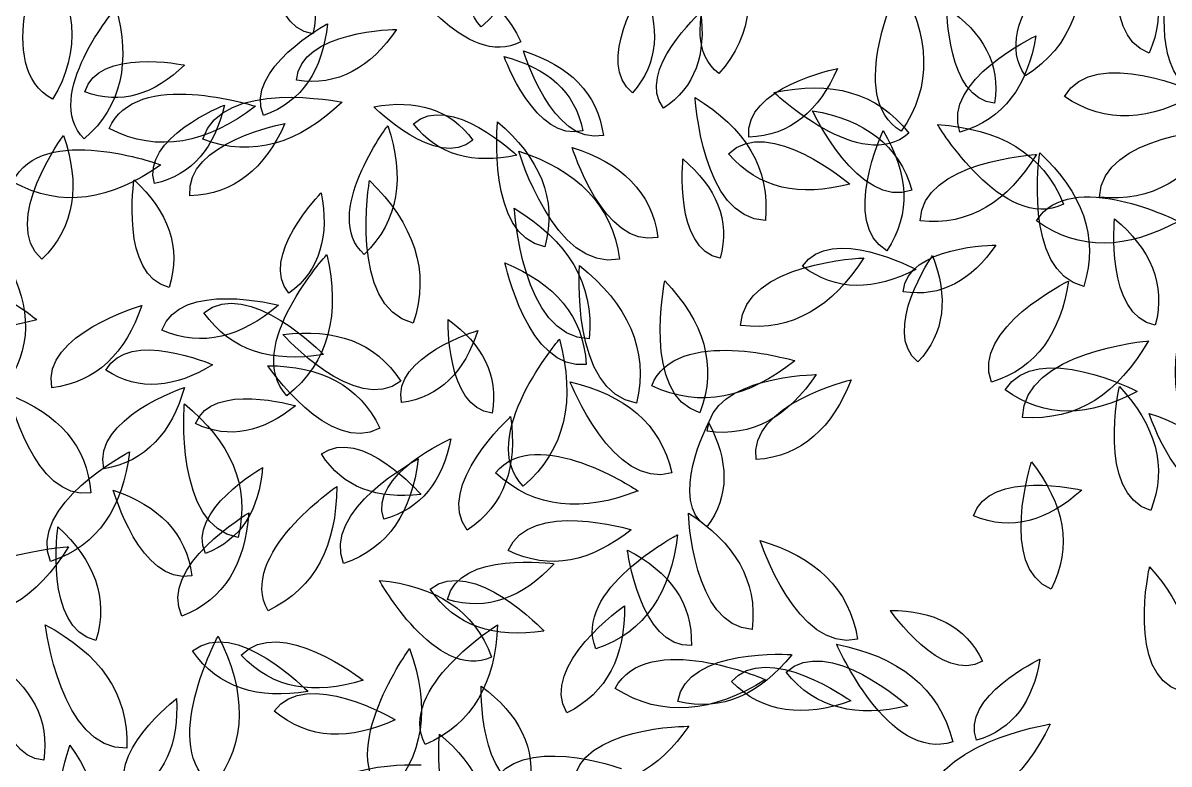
# Model space of a CAD drawing. Extents: x 0 to 430, y 0 to 430.
# Drawn here: x 120.6 to 213.5, y 263.5 to 323.6 of the extents above; entities that cross this region are included whole.
import ezdxf

# ---------------------------------------------------------------- set-up
doc = ezdxf.new("R2010")
doc.units = 0
doc.layers.add('Calque_1', color=7, linetype='CONTINUOUS')

msp = doc.modelspace()

# ---------------------------------------------------------------- linework, layer by layer
at = {"layer": 'Calque_1', "color": 7}
for points in [[(144.11699, 322.72743)], [(157.75788, 323.31567)], [(160.97154, 322.10218)], [(211.9151, 321.1779)], [(142.79455, 318.97036)], [(177.04345, 319.51433)], [(201.90716, 319.33591)], [(125.62863, 318.02468)], [(170.03845, 317.96255)], [(123.01042, 317.4397)], [(199.38182, 317.11989)], [(205.05542, 317.65032)], [(140.11847, 316.12084)], [(172.53472, 316.71192)], [(127.60136, 315.04649)], [(152.27233, 315.43857)], [(125.57202, 314.21543)], [(135.20977, 314.18504)], [(157.08713, 314.10113)], [(166.00611, 314.88206)], [(167.66964, 314.48967)], [(179.46672, 314.35247)], [(191.82496, 314.8336)], [(192.44035, 314.67248)], [(196.58303, 314.75285)], [(177.82194, 313.01719)], [(131.26763, 310.58912)], [(134.14404, 309.60763)], [(192.69217, 310.0545)], [(207.88605, 309.50145)], [(204.98439, 308.91429)], [(180.80232, 307.6033)], [(193.35157, 307.55891)], [(202.78916, 307.57019)], [(172.0967, 306.23058)], [(148.27465, 304.84086)], [(162.93005, 305.46758)], [(190.64838, 305.1481)], [(122.14673, 304.4498)], [(168.9694, 304.4684)], [(177.1462, 304.52908)], [(183.82003, 303.88344)], [(132.45712, 302.16817)], [(206.61318, 302.25524)], [(142.17875, 301.68949)], [(191.97716, 301.81277)], [(135.28843, 300.11652)], [(152.2469, 299.26049)], [(131.88003, 298.7061)], [(178.79724, 299.08124)], [(212.41922, 299.11029)], [(166.51899, 297.98602)], [(166.27728, 295.91877)], [(193.16307, 296.12455)], [(127.34097, 295.45165)], [(122.94773, 294.03018)], [(151.25849, 294.55104)], [(171.59284, 294.19855)], [(199.1409, 294.48663)], [(200.24655, 293.87384)], [(142.01093, 293.37513)], [(151.3004, 292.82438)], [(170.36277, 292.77877)], [(158.64243, 291.97496)], [(175.50312, 292.00665)], [(134.60666, 291.12376)], [(201.66481, 291.62769)], [(149.53981, 290.75987)], [(176.08944, 290.50474)], [(144.81766, 288.66115)], [(180.0461, 288.19701)], [(127.1765, 287.46322)], [(158.92784, 287.12919)], [(173.2113, 287.12707)], [(126.10721, 285.49321)], [(161.17316, 286.04459)], [(197.67097, 283.63225)], [(212.0445, 284.06789)], [(149.86086, 283.37716)], [(176.06515, 282.7357)], [(138.05194, 281.88619)], [(156.63606, 282.48918)], [(159.96554, 280.82071)], [(122.85363, 279.92904)], [(135.40125, 280.59058)], [(146.61481, 279.77069)], [(134.29404, 278.77788)], [(153.62334, 277.70128)], [(203.98527, 277.68557)], [(155.02744, 276.86368)], [(133.50049, 275.493)], [(140.48104, 275.94055)], [(179.72487, 274.42924)], [(126.52702, 273.53093)], [(188.28232, 273.63805)], [(134.35708, 272.68083)], [(138.3174, 272.34074)], [(167.07206, 272.84338)], [(174.80399, 273.11891)], [(158.60879, 272.17084)], [(198.41002, 271.84572)], [(182.47923, 270.94742)], [(168.6189, 269.63743)], [(178.04603, 270.18969)], [(173.70532, 268.58112)], [(140.97742, 267.80031)], [(164.6962, 267.651)], [(153.21944, 265.08747)], [(196.0104, 265.30858)], [(197.91615, 265.43183)], [(129.03196, 264.80668)], [(122.30118, 263.82014)]]:
    msp.add_lwpolyline(points, close=True, dxfattribs=at)
for points in [[(157.75788, 323.31567), (154.3089, 326.90001), (160.54193, 334.031), (160.54193, 334.031)], [(160.54193, 334.031), (161.6549, 329.61601), (160.92975, 325.96046), (157.75788, 323.31567)], [(171.72987, 324.29362), (166.79394, 323.42592), (164.33758, 332.64661), (164.33758, 332.64661)], [(144.11699, 322.72743), (140.00901, 323.39902), (140.60853, 331.30188), (140.60853, 331.30188)], [(140.60853, 331.30188), (143.56815, 328.90237), (144.91555, 326.08983), (144.11699, 322.72743)], [(177.04345, 319.51433), (172.98894, 322.66156), (178.29338, 330.86943), (178.29338, 330.86943)], [(178.29338, 330.86943), (180.0861, 326.5268), (179.88906, 322.68637), (177.04345, 319.51433)], [(211.9151, 321.1779), (207.67344, 322.71248), (209.88805, 331.0106), (209.88805, 331.0106)], [(209.88805, 331.0106), (212.56195, 327.86455), (213.43623, 324.60008), (211.9151, 321.1779)], [(201.90716, 319.33591), (198.69732, 323.65024), (206.35436, 330.44746), (206.35436, 330.44746)], [(206.35436, 330.44746), (206.94574, 325.56095), (205.66947, 321.73958), (201.90716, 319.33591)], [(123.01042, 317.4397), (118.12768, 320.01944), (122.21963, 329.70524), (122.21963, 329.70524)], [(122.21963, 329.70524), (124.9283, 325.43743), (125.43492, 321.33113), (123.01042, 317.4397)], [(160.97154, 322.10218), (156.58771, 319.69478), (151.30126, 327.61541), (151.30126, 327.61541)], [(151.30126, 327.61541), (155.87855, 327.53751), (159.23651, 325.8747), (160.97154, 322.10218)], [(170.03845, 317.96255), (166.95568, 320.30566), (170.89429, 326.53818), (170.89429, 326.53818)], [(170.89429, 326.53818), (172.27998, 323.27594), (172.16079, 320.3773), (170.03845, 317.96255)], [(191.82496, 314.8336), (187.19213, 317.61183), (191.70166, 326.85616), (191.70166, 326.85616)], [(191.70166, 326.85616), (194.12157, 322.5441), (194.3991, 318.50635), (191.82496, 314.8336)], [(215.88355, 318.09138), (212.16655, 319.01181), (213.3023, 326.21385), (213.3023, 326.21385)], [(213.3023, 326.21385), (215.83818, 323.79416), (216.86511, 321.1153), (215.88355, 318.09138)], [(125.57202, 314.21543), (122.10615, 317.70628), (128.15907, 324.85396), (128.15907, 324.85396)], [(128.15907, 324.85396), (129.32792, 320.50559), (128.66747, 316.87972), (125.57202, 314.21543)], [(172.53472, 316.71192), (170.26622, 319.69755), (175.55733, 324.49095), (175.55733, 324.49095)], [(175.55733, 324.49095), (176.0041, 321.08792), (175.14112, 318.41442), (172.53472, 316.71192)], [(199.38182, 317.11989), (195.51139, 317.45856), (195.51838, 324.85614), (195.51838, 324.85614)], [(195.51838, 324.85614), (198.44043, 322.8291), (199.89066, 320.3052), (199.38182, 317.11989)], [(140.11847, 316.12084), (138.49002, 319.8557), (145.30747, 323.55797), (145.30747, 323.55797)], [(145.30747, 323.55797), (144.90529, 319.85022), (143.30758, 317.24907), (140.11847, 316.12084)], [(142.79455, 318.97036), (143.12223, 323.04627), (150.90779, 323.09388), (150.90779, 323.09388)], [(150.90779, 323.09388), (148.79616, 320.00354), (146.15069, 318.4585), (142.79455, 318.97036)], [(196.58303, 314.75285), (195.03723, 318.94435), (202.73447, 322.56481), (202.73447, 322.56481)], [(202.73447, 322.56481), (202.0592, 318.5317), (200.14543, 315.78569), (196.58303, 314.75285)], [(125.62863, 318.02468), (126.69396, 321.63758), (133.72232, 320.20989), (133.72232, 320.20989)], [(205.05542, 317.65032), (207.50117, 321.86109), (215.89028, 317.91299), (215.89028, 317.91299)], [(166.00611, 314.88206), (162.20686, 313.84915), (159.62371, 320.88652), (159.62371, 320.88652)], [(159.62371, 320.88652), (163.11215, 319.98182), (165.37487, 318.08936), (166.00611, 314.88206)], [(167.66964, 314.48967), (163.52285, 313.62404), (161.2, 321.34814), (161.2, 321.34814)], [(161.2, 321.34814), (164.88864, 320.15264), (167.19745, 317.97491), (167.66964, 314.48967)], [(133.72232, 320.20989), (131.23476, 317.82254), (128.5578, 316.92926), (125.62863, 318.02468)], [(127.60136, 315.04649), (129.69669, 320.01992), (139.475, 316.86175), (139.475, 316.86175)], [(179.46672, 314.35247), (179.02206, 318.40987), (186.6457, 319.91952), (186.6457, 319.91952)], [(186.6457, 319.91952), (185.15626, 316.49311), (182.8531, 314.48132), (179.46672, 314.35247)], [(135.20977, 314.18504), (136.70736, 319.20809), (146.48165, 317.19193), (146.48165, 317.19193)], [(181.49733, 317.9833), (186.09852, 318.95126), (189.84094, 318.0536), (192.44035, 314.67248)], [(152.27233, 315.43857), (155.21661, 318.04687), (160.6478, 312.88997), (160.6478, 312.88997)], [(192.44035, 314.67248), (188.60078, 311.26011), (181.49733, 317.9833), (181.49733, 317.9833)], [(215.89028, 317.91299), (212.03416, 315.67748), (208.39826, 315.37643), (205.05542, 317.65032)], [(131.26763, 310.58912), (130.15982, 314.26122), (136.94369, 316.96556), (136.94369, 316.96556)], [(136.94369, 316.96556), (136.15625, 313.54416), (134.37404, 311.28989), (131.26763, 310.58912)], [(146.48165, 317.19193), (143.0101, 313.88026), (139.28124, 312.64844), (135.20977, 314.18504)], [(149.05344, 316.82931), (152.49015, 317.43259), (155.24344, 316.67356), (157.08713, 314.10113)], [(180.80232, 307.6033), (175.65034, 307.7693), (175.11937, 317.56954), (175.11937, 317.56954)], [(175.11937, 317.56954), (179.1383, 315.09766), (181.24377, 311.86011), (180.80232, 307.6033)], [(139.475, 316.86175), (135.55096, 313.86099), (131.59648, 313.0178), (127.60136, 315.04649)], [(157.08713, 314.10113), (154.1544, 311.66592), (149.05344, 316.82931), (149.05344, 316.82931)], [(177.82194, 313.01719), (181.07293, 316.19882), (187.64203, 310.55424), (187.64203, 310.55424)], [(192.69217, 310.0545), (188.32884, 308.48283), (184.63111, 316.50176), (184.63111, 316.50176)], [(184.63111, 316.50176), (188.81251, 315.76901), (191.64804, 313.76072), (192.69217, 310.0545)], [(119.80455, 310.71786), (122.08692, 315.63613), (131.79131, 312.11407), (131.79131, 312.11407)], [(134.14404, 309.60763), (133.71491, 313.93618), (141.85546, 315.46088), (141.85546, 315.46088)], [(141.85546, 315.46088), (140.23052, 311.82604), (137.75405, 309.70761), (134.14404, 309.60763)], [(148.27465, 304.84086), (144.72507, 308.0297), (150.19135, 315.28658), (150.19135, 315.28658)], [(150.19135, 315.28658), (151.5639, 311.14021), (151.12493, 307.59229), (148.27465, 304.84086)], [(160.6478, 312.88997), (157.1233, 312.15439), (154.25867, 312.84637), (152.27233, 315.43857)], [(162.93005, 305.46758), (158.14981, 306.38115), (159.09797, 315.59898), (159.09797, 315.59898)], [(159.09797, 315.59898), (162.48194, 312.70183), (163.96867, 309.37243), (162.93005, 305.46758)], [(204.98439, 308.91429), (200.11132, 306.5207), (194.77075, 315.37163), (194.77075, 315.37163)], [(194.77075, 315.37163), (199.73056, 315.06056), (203.28966, 313.09115), (204.98439, 308.91429)], [(207.88605, 309.50145), (208.1198, 314.63137), (217.88935, 315.03019), (217.88935, 315.03019)], [(217.88935, 315.03019), (215.37363, 311.05956), (212.1206, 309.00518), (207.88605, 309.50145)], [(122.14673, 304.4498), (118.71195, 307.48574), (123.90701, 314.49976), (123.90701, 314.49976)], [(123.90701, 314.49976), (125.25778, 310.52704), (124.8636, 307.11519), (122.14673, 304.4498)], [(190.64838, 305.1481), (186.84922, 307.32764), (190.35993, 314.89226), (190.35993, 314.89226)], [(190.35993, 314.89226), (192.38924, 311.43463), (192.67753, 308.16577), (190.64838, 305.1481)], [(168.9694, 304.4684), (163.69529, 303.40398), (160.81026, 313.23389), (160.81026, 313.23389)], [(160.81026, 313.23389), (165.48508, 311.68436), (168.39909, 308.89895), (168.9694, 304.4684)], [(172.0967, 306.23058), (167.66699, 305.28268), (165.14161, 313.52995), (165.14161, 313.52995)], [(165.14161, 313.52995), (169.09246, 312.27134), (171.57306, 309.95497), (172.0967, 306.23058)], [(177.1462, 304.52908), (173.35088, 305.26666), (174.12691, 312.58725), (174.12691, 312.58725)], [(174.12691, 312.58725), (176.80808, 310.2773), (177.98096, 307.62865), (177.1462, 304.52908)], [(187.64203, 310.55424), (183.61339, 309.50233), (180.26498, 310.13716), (177.82194, 313.01719)], [(193.35157, 307.55891), (193.50429, 312.43549), (202.77995, 312.94643), (202.77995, 312.94643)], [(202.77995, 312.94643), (200.4437, 309.14033), (197.3811, 307.1447), (193.35157, 307.55891)], [(206.61318, 302.25524), (201.62554, 303.43486), (203.04433, 313.08978), (203.04433, 313.08978)], [(203.04433, 313.08978), (206.47228, 309.88701), (207.88436, 306.31615), (206.61318, 302.25524)], [(131.79131, 312.11407), (127.74367, 309.24211), (123.74294, 308.53751), (119.80455, 310.71786)], [(202.78916, 307.57019), (205.50847, 311.96487), (214.29135, 307.52799), (214.29135, 307.52799)], [(132.45712, 302.16817), (128.44901, 303.13654), (129.62789, 310.89867), (129.62789, 310.89867)], [(129.62789, 310.89867), (132.37335, 308.30867), (133.49556, 305.43035), (132.45712, 302.16817)], [(152.2469, 299.26049), (146.9844, 300.62608), (148.71083, 310.83293), (148.71083, 310.83293)], [(148.71083, 310.83293), (152.27276, 307.35753), (153.68831, 303.53806), (152.2469, 299.26049)], [(142.17875, 301.68949), (139.67229, 304.60325), (144.788, 309.83624), (144.788, 309.83624)], [(144.788, 309.83624), (145.45652, 306.38225), (144.7397, 303.59329), (142.17875, 301.68949)], [(166.51899, 297.98602), (161.03222, 298.15354), (160.44916, 308.58912), (160.44916, 308.58912)], [(160.44916, 308.58912), (164.73346, 305.96397), (166.98145, 302.52001), (166.51899, 297.98602)], [(212.41922, 299.11029), (208.33878, 299.87689), (209.12305, 307.7431), (209.12305, 307.7431)], [(209.12305, 307.7431), (212.01763, 305.28059), (213.29484, 302.44427), (212.41922, 299.11029)], [(183.82003, 303.88344), (186.07827, 307.34515), (193.01568, 303.62976), (193.01568, 303.62976)], [(214.29135, 307.52799), (210.13429, 305.27058), (206.26816, 305.05887), (202.78916, 307.57019)], [(109.89727, 302.21969), (113.70299, 306.12517), (121.73629, 299.54715), (121.73629, 299.54715)], [(142.01093, 293.37513), (138.38855, 297.30415), (145.24694, 304.82066), (145.24694, 304.82066)], [(145.24694, 304.82066), (146.34117, 300.053), (145.47848, 296.14318), (142.01093, 293.37513)], [(191.97716, 301.81277), (192.29329, 305.57934), (199.49016, 305.59807), (199.49016, 305.59807)], [(199.49016, 305.59807), (197.5282, 302.74832), (195.0778, 301.32873), (191.97716, 301.81277)], [(118.97078, 304.77965), (121.15811, 301.19457), (121.51859, 297.77603), (119.44735, 294.57908)], [(166.27728, 295.91877), (161.57372, 295.33342), (159.69111, 304.15969), (159.69111, 304.15969)], [(159.69111, 304.15969), (163.69493, 302.48858), (166.07004, 299.84856), (166.27728, 295.91877)], [(170.36277, 292.77877), (164.99456, 293.63207), (165.73187, 303.95534), (165.73187, 303.95534)], [(165.73187, 303.95534), (169.61047, 300.83904), (171.38617, 297.1741), (170.36277, 292.77877)], [(178.79724, 299.08124), (179.04465, 304.19057), (188.77737, 304.5601), (188.77737, 304.5601)], [(188.77737, 304.5601), (186.26016, 300.61204), (183.01393, 298.57488), (178.79724, 299.08124)], [(193.01568, 303.62976), (189.64878, 301.90437), (186.5536, 301.80904), (183.82003, 303.88344)], [(193.16307, 296.12455), (190.14088, 298.6094), (194.3583, 304.75027), (194.3583, 304.75027)], [(194.3583, 304.75027), (195.63148, 301.4029), (195.39921, 298.48076), (193.16307, 296.12455)], [(135.28843, 300.11652), (138.85925, 303.02805), (144.96851, 296.73244), (144.96851, 296.73244)], [(121.73629, 299.54715), (116.93803, 298.17194), (112.90705, 298.83755), (109.89727, 302.21969)], [(131.88003, 298.7061), (133.32154, 302.79864), (141.32151, 300.73609), (141.32151, 300.73609)], [(175.50312, 292.00665), (170.74311, 293.42734), (172.65659, 302.69003), (172.65659, 302.69003)], [(172.65659, 302.69003), (175.79415, 299.39906), (176.96052, 295.86482), (175.50312, 292.00665)], [(199.1409, 294.48663), (197.46834, 298.80131), (205.37843, 302.68244), (205.37843, 302.68244)], [(205.37843, 302.68244), (204.74795, 298.49387), (202.81278, 295.61718), (199.1409, 294.48663)], [(122.94773, 294.03018), (122.11092, 298.38735), (130.23882, 300.69007), (130.23882, 300.69007)], [(130.23882, 300.69007), (128.92486, 296.84733), (126.60548, 294.46609), (122.94773, 294.03018)], [(141.32151, 300.73609), (138.31715, 298.13843), (135.18421, 297.27084), (131.88003, 298.7061)], [(216.57927, 289.99149), (211.99525, 291.99069), (215.03499, 301.01454), (215.03499, 301.01454)], [(144.96851, 296.73244), (140.80837, 296.04044), (137.48892, 296.98756), (135.28843, 300.11652)], [(158.64243, 291.97496), (154.89567, 292.39607), (155.07934, 299.5726), (155.07934, 299.5726)], [(155.07934, 299.5726), (157.86566, 297.53621), (159.21225, 295.053), (158.64243, 291.97496)], [(127.34097, 295.45165), (129.2039, 298.8683), (135.99093, 295.89536), (135.99093, 295.89536)], [(141.68815, 298.34595), (145.88988, 298.86808), (149.18052, 297.78075), (151.25849, 294.55104)], [(151.25849, 294.55104), (147.55614, 291.77808), (141.68815, 298.34595), (141.68815, 298.34595)], [(151.3004, 292.82438), (150.5157, 296.56695), (157.4863, 298.66993), (157.4863, 298.66993)], [(157.4863, 298.66993), (156.41008, 295.33928), (154.44611, 293.2534), (151.3004, 292.82438)], [(171.59284, 294.19855), (173.54325, 299.11369), (183.1872, 296.22085), (183.1872, 296.22085)], [(161.17316, 286.04459), (157.29834, 289.9725), (164.11319, 297.96768), (164.11319, 297.96768)], [(164.11319, 297.96768), (165.40853, 293.08625), (164.65469, 289.02176), (161.17316, 286.04459)], [(200.24655, 293.87384), (202.81882, 297.9438), (210.96161, 293.73256), (210.96161, 293.73256)], [(201.66481, 291.62769), (201.68551, 296.98756), (211.8563, 297.82821), (211.8563, 297.82821)], [(211.8563, 297.82821), (209.40544, 293.57809), (206.10236, 291.29427), (201.66481, 291.62769)], [(135.99093, 295.89536), (132.95864, 294.02625), (130.06054, 293.70727), (127.34097, 295.45165)], [(149.53981, 290.75987), (145.46746, 288.46853), (140.45232, 295.81735), (140.45232, 295.81735)], [(140.45232, 295.81735), (144.72935, 295.78865), (147.88252, 294.26759), (149.53981, 290.75987)], [(183.1872, 296.22085), (179.4048, 293.2006), (175.54824, 292.29331), (171.59284, 294.19855)], [(176.08944, 290.50474), (176.40613, 294.97121), (184.93075, 295.10378), (184.93075, 295.10378)], [(184.93075, 295.10378), (182.65047, 291.69807), (179.76966, 289.97893), (176.08944, 290.50474)], [(180.0461, 288.19701), (179.37739, 292.67223), (187.75682, 294.67546), (187.75682, 294.67546)], [(187.75682, 294.67546), (186.25566, 290.81526), (183.7917, 288.48675), (180.0461, 288.19701)], [(127.1765, 287.46322), (126.18534, 291.51633), (133.71112, 294.06193), (133.71112, 294.06193)], [(133.71112, 294.06193), (132.65793, 290.39072), (130.59156, 288.0449), (127.1765, 287.46322)], [(134.60666, 291.12376), (135.95823, 294.5634), (142.70492, 292.56428), (142.70492, 292.56428)], [(173.2113, 287.12707), (168.45135, 285.70454), (164.97142, 294.50034), (164.97142, 294.50034)], [(164.97142, 294.50034), (169.40029, 293.46892), (172.31409, 291.15295), (173.2113, 287.12707)], [(210.96161, 293.73256), (207.06888, 291.66642), (203.46531, 291.50347), (200.24655, 293.87384)], [(212.0445, 284.06789), (207.59521, 285.45995), (209.5054, 294.12853), (209.5054, 294.12853)], [(209.5054, 294.12853), (212.40902, 291.00144), (213.45986, 287.67043), (212.0445, 284.06789)], [(126.10721, 285.49321), (121.49639, 284.83879), (119.49798, 293.47779), (119.49798, 293.47779)], [(119.49798, 293.47779), (123.45947, 291.90369), (125.8373, 289.35027), (126.10721, 285.49321)], [(138.05194, 281.88619), (132.87888, 282.76614), (133.69878, 292.72359), (133.69878, 292.72359)], [(133.69878, 292.72359), (137.41019, 289.67475), (139.0859, 286.11833), (138.05194, 281.88619)], [(142.70492, 292.56428), (140.06858, 290.44464), (137.37545, 289.80151), (134.60666, 291.12376)], [(218.36004, 285.39045), (214.33855, 284.4678), (211.9281, 291.94484), (211.9281, 291.94484)], [(211.9281, 291.94484), (215.54306, 290.85157), (217.83323, 288.77528), (218.36004, 285.39045)], [(144.81766, 288.66115), (147.97087, 290.97894), (152.88529, 285.37803), (152.88529, 285.37803)], [(156.63606, 282.48918), (153.93938, 285.99742), (160.15156, 291.68884), (160.15156, 291.68884)], [(160.15156, 291.68884), (160.70124, 287.67602), (159.70052, 284.51544), (156.63606, 282.48918)], [(158.92784, 287.12919), (162.20361, 291.20822), (170.4791, 285.66399), (170.4791, 285.66399)], [(176.06515, 282.7357), (172.85341, 284.77748), (176.19923, 291.20517), (176.19923, 291.20517)], [(176.19923, 291.20517), (177.82428, 288.12382), (177.94554, 285.27503), (176.06515, 282.7357)], [(149.86086, 283.37716), (148.64606, 286.98925), (155.29853, 289.8867), (155.29853, 289.8867)], [(155.29853, 289.8867), (154.62338, 286.4644), (152.92389, 284.17008), (149.86086, 283.37716)], [(122.85363, 279.92904), (120.94409, 284.47277), (129.24977, 288.84105), (129.24977, 288.84105)], [(129.24977, 288.84105), (128.70359, 284.36281), (126.72919, 281.24233), (122.85363, 279.92904)], [(146.61481, 279.77069), (144.78231, 284.0799), (152.65577, 288.26354), (152.65577, 288.26354)], [(152.88529, 285.37803), (149.32669, 284.9682), (146.5511, 285.91306), (144.81766, 288.66115)], [(152.65577, 288.26354), (152.15489, 284.00667), (150.29161, 281.03402), (146.61481, 279.77069)], [(135.40125, 280.59058), (133.82442, 284.00717), (140.0466, 287.55926), (140.0466, 287.55926)], [(140.0466, 287.55926), (139.74795, 284.12789), (138.32374, 281.69484), (135.40125, 280.59058)], [(197.67097, 283.63225), (198.93197, 287.48671), (206.45069, 285.7275), (206.45069, 285.7275)], [(203.98527, 277.68557), (199.64877, 279.50349), (202.38528, 288.02804), (202.38528, 288.02804)], [(202.38528, 288.02804), (205.00586, 284.61374), (205.74664, 281.16958), (203.98527, 277.68557)], [(170.4791, 285.66399), (166.02318, 283.91016), (162.11261, 284.17569), (158.92784, 287.12919)], [(134.29404, 278.77788), (130.14367, 277.97607), (127.94128, 285.71744), (127.94128, 285.71744)], [(127.94128, 285.71744), (131.60379, 284.4696), (133.87491, 282.26232), (134.29404, 278.77788)], [(140.48104, 275.94055), (137.93253, 280.44124), (146.05166, 286.01452), (146.05166, 286.01452)], [(146.05166, 286.01452), (146.03286, 281.28029), (144.35865, 277.78554), (140.48104, 275.94055)], [(206.45069, 285.7275), (203.69792, 283.23705), (200.78864, 282.36052), (197.67097, 283.63225)], [(159.96554, 280.82071), (161.66224, 285.03494), (169.93494, 282.5083), (169.93494, 282.5083)], [(133.50049, 275.493), (131.56531, 279.54127), (138.92692, 283.87683), (138.92692, 283.87683)], [(138.92692, 283.87683), (138.62615, 279.7807), (136.96724, 276.85675), (133.50049, 275.493)], [(179.72487, 274.42924), (174.89869, 274.67195), (174.56673, 283.86678), (174.56673, 283.86678)], [(174.56673, 283.86678), (178.2919, 281.4819), (180.21063, 278.41172), (179.72487, 274.42924)], [(126.52702, 273.53093), (122.26994, 274.5206), (123.44835, 282.75852), (123.44835, 282.75852)], [(123.44835, 282.75852), (126.38199, 280.03851), (127.5978, 276.99804), (126.52702, 273.53093)], [(169.93494, 282.5083), (166.67251, 279.92984), (163.35544, 279.16694), (159.96554, 280.82071)], [(167.07206, 272.84338), (165.07733, 277.55361), (173.68486, 282.11082), (173.68486, 282.11082)], [(173.68486, 282.11082), (173.13076, 277.46158), (171.09053, 274.2174), (167.07206, 272.84338)], [(188.28232, 273.63805), (183.3588, 272.49012), (180.3729, 281.64128), (180.3729, 281.64128)], [(180.3729, 281.64128), (184.80704, 280.31735), (187.62217, 277.7832), (188.28232, 273.63805)], [(114.04272, 275.30223), (114.22552, 280.59849), (124.30223, 281.12129), (124.30223, 281.12129)], [(124.30223, 281.12129), (121.75146, 276.99532), (118.41804, 274.83835), (114.04272, 275.30223)], [(155.02744, 276.86368), (155.95228, 280.853), (163.67162, 279.7536), (163.67162, 279.7536)], [(174.80399, 273.11891), (170.62008, 272.95537), (169.62294, 280.86515), (169.62294, 280.86515)], [(169.62294, 280.86515), (173.02221, 279.09484), (174.91542, 276.59346), (174.80399, 273.11891)], [(153.62334, 277.70128), (157.09656, 280.43131), (162.84551, 274.29103), (162.84551, 274.29103)], [(163.67162, 279.7536), (161.12474, 277.0033), (158.27662, 275.86239), (155.02744, 276.86368)], [(214.4375, 269.41723), (209.99629, 270.83484), (211.95626, 279.49229), (211.95626, 279.49229)], [(211.95626, 279.49229), (214.84187, 276.34856), (215.87354, 273.01157), (214.4375, 269.41723)], [(158.60879, 272.17084), (154.08257, 270.15151), (149.50891, 278.40594), (149.50891, 278.40594)], [(149.50891, 278.40594), (154.02309, 277.95497), (157.20354, 276.03837), (158.60879, 272.17084)], [(162.84551, 274.29103), (158.84536, 273.69895), (155.67929, 274.66385), (153.62334, 277.70128)], [(164.6962, 267.651), (162.46669, 271.49238), (169.3875, 276.3523), (169.3875, 276.3523)], [(169.3875, 276.3523), (169.4146, 272.28691), (168.00898, 269.27072), (164.6962, 267.651)], [(134.35708, 272.68083), (137.81251, 275.49138), (143.71128, 269.39807), (143.71128, 269.39807)], [(138.3174, 272.34074), (141.41915, 275.6427), (148.19201, 270.30098), (148.19201, 270.30098)], [(198.41002, 271.84572), (195.07507, 269.95169), (190.93468, 275.96693), (190.93468, 275.96693)], [(190.93468, 275.96693), (194.44523, 275.95793), (197.03825, 274.71931), (198.41002, 271.84572)], [(129.03196, 264.80668), (123.65492, 264.62429), (122.42615, 274.79426), (122.42615, 274.79426)], [(122.42615, 274.79426), (126.78216, 272.49702), (129.19818, 269.27043), (129.03196, 264.80668)], [(153.21944, 265.08747), (150.88063, 269.62253), (159.09937, 274.80368), (159.09937, 274.80368)], [(159.09937, 274.80368), (158.89828, 270.13737), (157.11314, 266.75677), (153.21944, 265.08747)], [(168.6189, 269.63743), (171.2117, 274.47859), (180.82076, 270.35503), (180.82076, 270.35503)], [(136.09091, 261.74298), (131.52433, 264.72625), (136.43368, 273.87856), (136.43368, 273.87856)], [(136.43368, 273.87856), (138.70781, 269.43365), (138.83095, 265.34876), (136.09091, 261.74298)], [(178.04603, 270.18969), (180.92269, 273.53856), (187.74758, 268.63153), (187.74758, 268.63153)], [(182.47923, 270.94742), (185.84061, 274.08503), (192.34435, 268.22383), (192.34435, 268.22383)], [(196.0104, 265.30858), (190.76373, 263.55929), (186.58404, 273.22471), (186.58404, 273.22471)], [(186.58404, 273.22471), (191.54812, 272.23192), (194.8713, 269.75682), (196.0104, 265.30858)], [(143.71128, 269.39807), (139.6887, 268.73391), (136.48075, 269.65338), (134.35708, 272.68083)], [(148.19201, 270.30098), (144.22732, 269.08566), (140.8689, 269.5772), (138.3174, 272.34074)], [(149.99989, 260.86261), (145.86034, 264.43742), (151.96191, 272.8768), (151.96191, 272.8768)], [(151.96191, 272.8768), (153.62801, 268.15574), (153.20461, 264.07984), (149.99989, 260.86261)], [(173.70532, 268.58112), (174.42525, 273.01405), (182.95244, 272.37619), (182.95244, 272.37619)], [(182.95244, 272.37619), (180.36693, 269.18029), (177.33397, 267.72336), (173.70532, 268.58112)], [(122.30118, 263.82014), (118.26076, 264.1429), (118.20967, 271.86032), (118.20967, 271.86032)], [(118.20967, 271.86032), (121.27403, 269.76872), (122.80687, 267.14716), (122.30118, 263.82014)], [(140.97742, 267.80031), (143.55199, 271.39361), (150.79096, 267.09976), (150.79096, 267.09976)], [(197.91615, 265.43183), (196.60488, 268.95241), (203.06792, 272.01782), (203.06792, 272.01782)], [(203.06792, 272.01782), (202.511, 268.62442), (200.90908, 266.31003), (197.91615, 265.43183)], [(192.34435, 268.22383), (188.24797, 267.25703), (184.87931, 267.97856), (182.47923, 270.94742)], [(161.64593, 261.41497), (157.5189, 261.9047), (157.7703, 269.81383), (157.7703, 269.81383)], [(157.7703, 269.81383), (160.82766, 267.5502), (162.295, 264.80388), (161.64593, 261.41497)], [(180.82076, 270.35503), (176.56146, 267.68534), (172.47512, 267.20457), (168.6189, 269.63743)], [(187.74758, 268.63153), (183.94047, 267.2767), (180.64967, 267.60979), (178.04603, 270.18969)], [(129.24332, 260.82531), (127.07821, 264.16743), (133.06253, 268.82322), (133.06253, 268.82322)], [(133.06253, 268.82322), (133.26522, 265.18385), (132.13884, 262.42115), (129.24332, 260.82531)], [(150.79096, 267.09976), (147.1129, 265.41347), (143.8013, 265.45616), (140.97742, 267.80031)], [(194.01822, 259.64041), (193.6164, 265.09413), (203.89581, 266.75176), (203.89581, 266.75176)], [(203.89581, 266.75176), (201.73813, 262.23514), (198.55843, 259.6514), (194.01822, 259.64041)], [(157.9556, 256.83508), (153.63036, 257.60483), (154.3804, 265.93593), (154.3804, 265.93593)], [(154.3804, 265.93593), (157.4681, 263.35974), (158.84827, 260.37161), (157.9556, 256.83508)], [(158.72812, 261.8468), (160.67817, 266.13929), (169.14091, 263.14491), (169.14091, 263.14491)], [(165.2414, 261.88992), (165.64469, 266.57077), (174.59018, 266.57425), (174.59018, 266.57425)], [(174.59018, 266.57425), (172.14371, 263.03751), (169.09404, 261.27975), (165.2414, 261.88992)], [(125.67486, 254.48727), (121.33987, 256.48453), (124.41685, 265.03566), (124.41685, 265.03566)], [(124.41685, 265.03566), (126.95476, 261.47952), (127.58467, 257.95944), (125.67486, 254.48727)], [(143.75065, 259.42049), (144.35629, 263.86536), (152.88737, 263.44627), (152.88737, 263.44627)]]:
    msp.add_open_spline(points, degree=3, dxfattribs=at)

doc.saveas('drawing.dxf')
